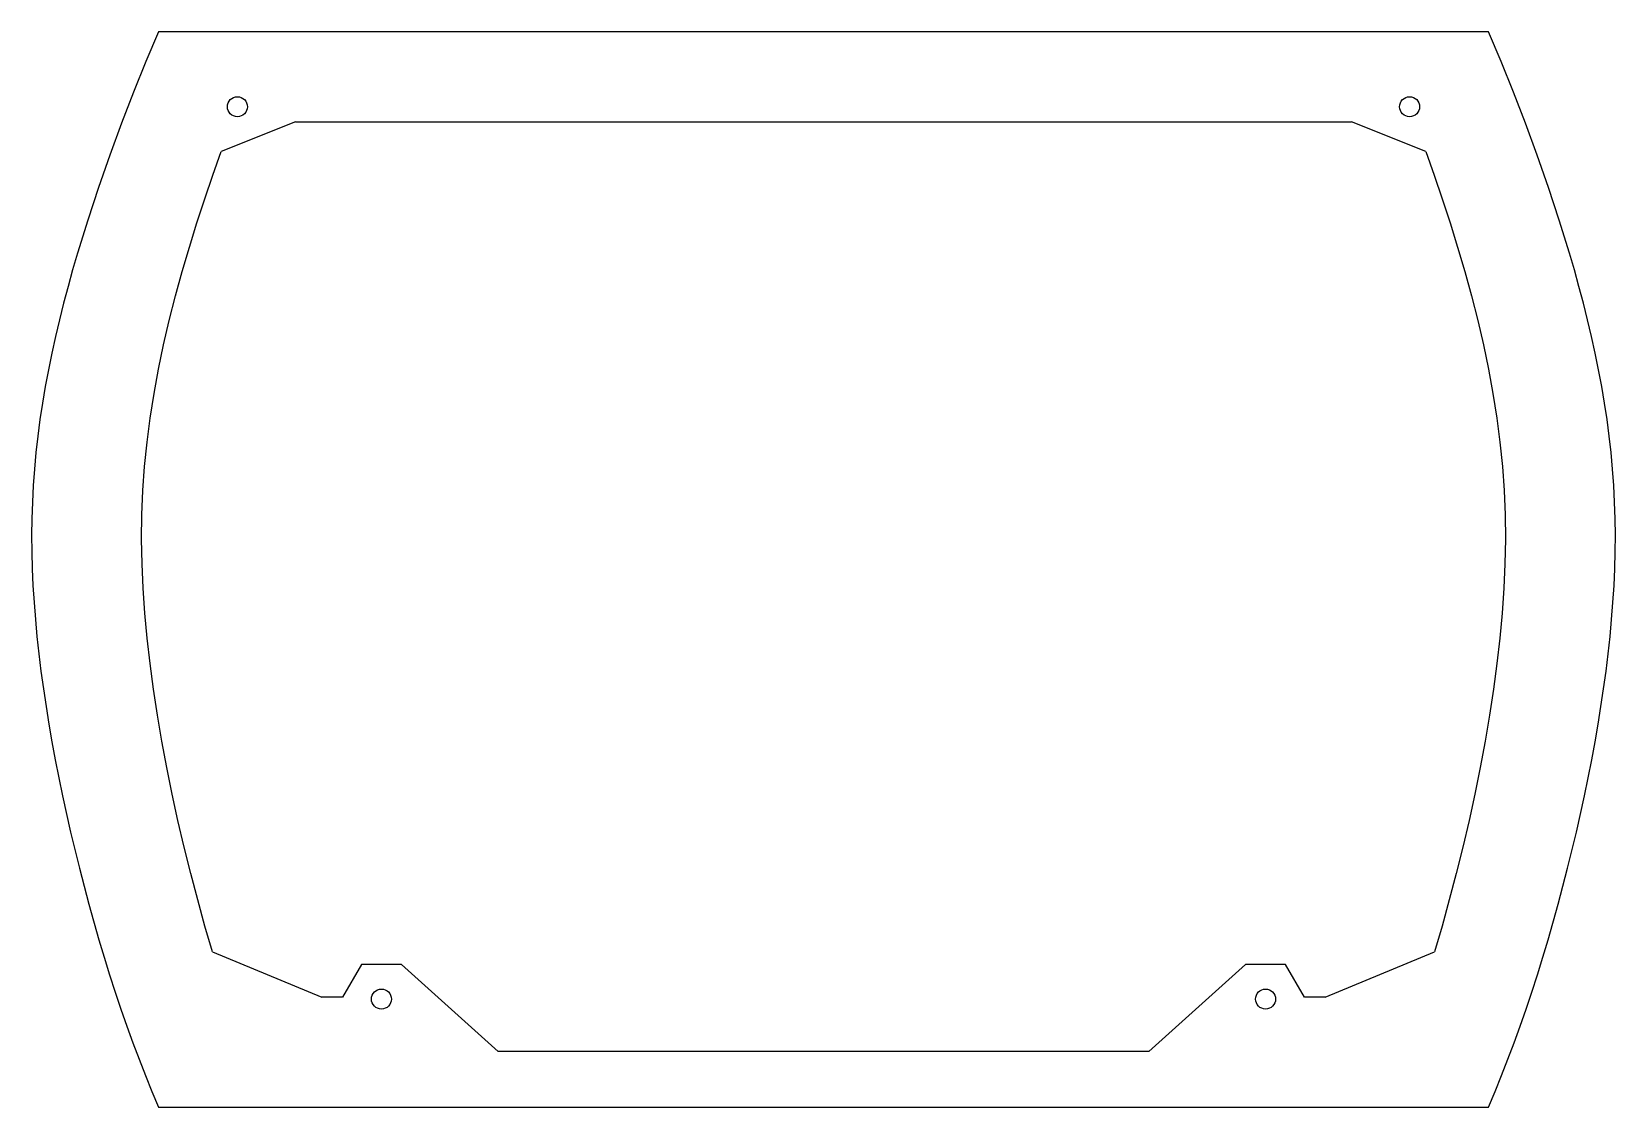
# Model space of a CAD drawing. Extents: x -79 to 79, y -57 to 51.
import ezdxf

# ---------------------------------------------------------------- set-up
doc = ezdxf.new("R2010")
doc.units = 0
doc.header["$MEASUREMENT"] = 0
doc.layers.get('0').update_dxf_attribs({"linetype": 'CONTINUOUS'})

msp = doc.modelspace()

# ---------------------------------------------------------------- linework, layer by layer
at = {"color": 1}
for p, q in [((66.5, 50.5), (-66.5, 50.5)), ((-52.78, 41.5), (-60.21, 38.53)), ((-52.78, 41.5), (52.78, 41.5)), ((60.21, 38.53), (52.78, 41.5)), ((-61.08, -41.47), (-50.14, -46)), ((-46.2, -42.72), (-48.09, -46)), ((-42.2, -42.72), (-46.2, -42.72)), ((-32.54, -51.42), (-42.2, -42.72)), ((42.2, -42.72), (32.54, -51.42)), ((46.2, -42.72), (42.2, -42.72)), ((48.09, -46), (46.2, -42.72)), ((50.14, -46), (61.08, -41.47)), ((-48.09, -46), (-50.14, -46)), ((50.14, -46), (48.09, -46)), ((32.54, -51.42), (-32.54, -51.42)), ((-66.5, -57), (66.5, -57))]:
    msp.add_line(p, q, dxfattribs=at)
for points in [[(-66.5, 50.5), (-67.74, 47.52), (-68.97, 44.47), (-70.17, 41.35), (-71.34, 38.17), (-72.48, 34.94), (-73.56, 31.67), (-74.58, 28.37), (-75.07, 26.71), (-75.53, 25.05), (-75.97, 23.38), (-76.39, 21.71), (-76.79, 20.05), (-77.15, 18.38), (-77.49, 16.72), (-77.81, 15.05), (-78.09, 13.39), (-78.34, 11.73), (-78.55, 10.08), (-78.74, 8.43), (-78.89, 6.78), (-79.01, 5.13), (-79.1, 3.48), (-79.15, 1.82), (-79.17, 0.17), (-79.15, -1.5), (-79.11, -3.17), (-79.04, -4.85), (-78.93, -6.54), (-78.8, -8.24), (-78.64, -9.95), (-78.45, -11.68), (-78.24, -13.41), (-78, -15.17), (-77.73, -16.93), (-77.45, -18.7), (-77.14, -20.48), (-76.81, -22.28), (-76.46, -24.07), (-76.08, -25.88), (-75.28, -29.49), (-74.4, -33.1), (-73.46, -36.69), (-72.44, -40.25), (-71.92, -42.01), (-71.37, -43.75), (-70.81, -45.48), (-70.24, -47.19), (-69.65, -48.88), (-69.05, -50.55), (-68.43, -52.2), (-67.8, -53.82), (-67.16, -55.42), (-66.5, -57)], [(66.5, -57), (67.16, -55.42), (67.8, -53.82), (68.43, -52.2), (69.05, -50.55), (69.65, -48.88), (70.24, -47.19), (70.81, -45.48), (71.37, -43.75), (71.92, -42.01), (72.44, -40.25), (73.46, -36.69), (74.4, -33.1), (75.28, -29.49), (76.08, -25.88), (76.46, -24.07), (76.81, -22.28), (77.14, -20.48), (77.45, -18.7), (77.73, -16.93), (78, -15.17), (78.24, -13.41), (78.45, -11.68), (78.64, -9.95), (78.8, -8.24), (78.93, -6.54), (79.04, -4.85), (79.11, -3.17), (79.15, -1.5), (79.17, 0.17), (79.15, 1.82), (79.1, 3.48), (79.01, 5.13), (78.89, 6.78), (78.74, 8.43), (78.55, 10.08), (78.34, 11.73), (78.09, 13.39), (77.81, 15.05), (77.49, 16.72), (77.15, 18.38), (76.79, 20.05), (76.39, 21.71), (75.97, 23.38), (75.53, 25.05), (75.07, 26.71), (74.58, 28.37), (73.56, 31.67), (72.48, 34.94), (71.34, 38.17), (70.17, 41.35), (68.97, 44.47), (67.74, 47.52), (66.5, 50.5)], [(-61.08, -41.47), (-61.84, -38.88), (-62.57, -36.27), (-63.27, -33.63), (-63.92, -30.99), (-64.54, -28.34), (-65.12, -25.69), (-65.66, -23.05), (-66.15, -20.42), (-66.59, -17.81), (-66.99, -15.22), (-67.33, -12.66), (-67.62, -10.12), (-67.85, -7.61), (-68.02, -5.13), (-68.13, -2.67), (-68.17, -0.22), (-68.14, 2.21), (-68.04, 4.63), (-67.87, 7.05), (-67.63, 9.47), (-67.31, 11.89), (-66.93, 14.33), (-66.48, 16.76), (-65.97, 19.21), (-65.41, 21.65), (-64.79, 24.09), (-64.12, 26.53), (-63.4, 28.96), (-62.65, 31.38), (-61.87, 33.79), (-61.05, 36.17), (-60.21, 38.53)], [(60.21, 38.53), (61.05, 36.17), (61.87, 33.79), (62.65, 31.38), (63.4, 28.96), (64.12, 26.53), (64.79, 24.09), (65.41, 21.65), (65.97, 19.21), (66.48, 16.76), (66.93, 14.33), (67.31, 11.89), (67.63, 9.47), (67.87, 7.05), (68.04, 4.63), (68.14, 2.21), (68.17, -0.22), (68.13, -2.67), (68.02, -5.13), (67.85, -7.61), (67.62, -10.12), (67.33, -12.66), (66.99, -15.22), (66.59, -17.81), (66.15, -20.42), (65.66, -23.05), (65.12, -25.69), (64.54, -28.34), (63.92, -30.99), (63.27, -33.63), (62.57, -36.27), (61.84, -38.88), (61.08, -41.47)]]:
    msp.add_lwpolyline(points, dxfattribs=at)
for centre in [(-58.6, 43), (58.6, 43), (-44.2, -46.18), (44.2, -46.18)]:
    msp.add_circle(centre, 1, dxfattribs=at)

doc.saveas('drawing.dxf')
